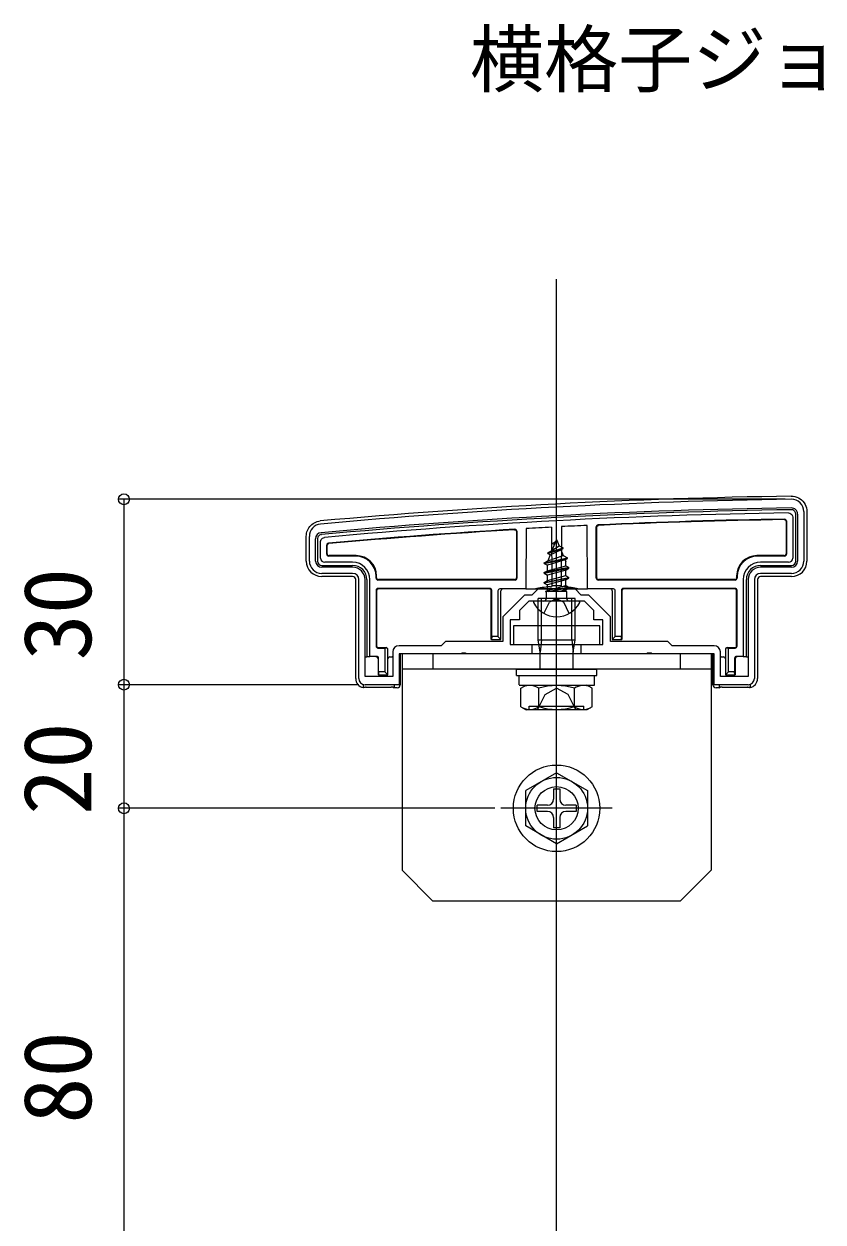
# Model space of a CAD drawing. Units: millimetres, scale not verified. Extents: x -875 to 875, y -1299 to 1291.
# Drawn here: x 637.4 to 766.7, y -688.7 to -494.9 of the extents above; entities that cross this region are included whole.
import ezdxf
from ezdxf.enums import TextEntityAlignment as Align

# ---------------------------------------------------------------- set-up
doc = ezdxf.new("R2010")
doc.units = ezdxf.units.MM
doc.header["$LTSCALE"] = 8
for name, color, linetype in [('0-1_USER1', 3, 'Continuous'), ('0-2_YKK_11', 7, 'Continuous'), ('0-4_YKK_13', 4, 'Continuous'), ('0-5_YKK_D', 6, 'Continuous'), ('0-7_YSS_K', 3, 'Continuous')]:
    doc.layers.add(name, color=color, linetype=linetype)
doc.styles.add('ＭＳ ゴシック', font='')
doc.styles.get('ＭＳ ゴシック').set_extended_font_data('MS Gothic')

msp = doc.modelspace()

# ---------------------------------------------------------------- linework, layer by layer
at = {"layer": '0-2_YKK_11'}
for p, q in [((762.558, -574.201), (762.558, -581.801)), ((763.558, -573.801), (763.558, -581.801)), ((683.558, -581.801), (683.558, -577.801)), ((684.558, -581.801), (684.558, -578.203)), ((690.558, -582.801), (685.558, -582.801)), ((761.558, -582.801), (756.558, -582.801)), ((690.558, -583.801), (685.558, -583.801)), ((691.558, -600.801), (691.558, -584.801)), ((755.558, -584.801), (755.558, -600.801)), ((761.558, -583.801), (756.558, -583.801))]:
    msp.add_line(p, q, dxfattribs=at)
for points in [[(697.058, -596.501), (697.058, -600.501), (692.558, -600.501), (692.558, -584.801)], [(754.558, -584.801), (754.558, -600.501), (750.058, -600.501), (750.058, -596.501)], [(749.058, -595.501), (742.258, -595.501), (741.558, -594.801), (732.258, -594.801), (732.258, -590.804), (728.755, -587.301), (727.558, -587.301), (726.558, -586.301), (720.558, -586.301), (719.558, -587.301), (718.361, -587.301), (714.858, -590.804), (714.858, -594.801), (705.558, -594.801), (704.858, -595.501), (698.058, -595.501)], [(754.558, -601.801), (749.058, -601.801), (749.058, -596.801), (739.016, -596.801), (738.833, -596.681), (738.283, -596.681), (738.099, -596.801), (727.558, -596.801), (727.558, -595.301), (731.058, -595.301), (731.058, -591.301), (729.558, -591.301), (729.558, -589.801), (728.058, -588.301), (724.016, -588.301), (723.833, -588.181), (723.283, -588.181), (723.099, -588.301), (719.058, -588.301), (717.558, -589.801), (717.558, -591.301), (716.058, -591.301), (716.058, -595.301), (719.558, -595.301), (719.558, -596.801), (709.016, -596.801), (708.833, -596.681), (708.283, -596.681), (708.099, -596.801), (698.058, -596.801), (698.058, -601.801), (692.558, -601.801)]]:
    msp.add_lwpolyline(points, dxfattribs=at)
for centre, radius, start, end in [((775.973, -1571.7), 1000.003, 90.82764, 95.19793), ((761.558, -573.801), 2, 0.00001, 90.82763), ((775.973, -1571.695), 998.598, 90.82796, 95.20003), ((761.558, -574.201), 1, 359.99998, 90.82795), ((685.558, -577.801), 2, 95.19795, 180), ((685.558, -578.203), 1, 95.20001, 180), ((685.558, -581.801), 2, 180.00001, 269.99999), ((685.558, -581.801), 1, 180.00001, 269.99999), ((690.558, -584.801), 2, 0.00001, 89.99999), ((756.558, -584.801), 2, 90.00001, 179.99999), ((761.558, -581.801), 2, 270.00001, 359.99999), ((761.558, -581.801), 1, 270.00001, 359.99999), ((690.558, -584.801), 1, 0.00001, 89.99999), ((756.558, -584.801), 1, 90.00001, 179.99999), ((698.058, -596.501), 1, 90.00001, 179.99999), ((749.058, -596.501), 1, 0.00001, 89.99999), ((692.558, -600.801), 1, 180.00001, 269.99999), ((754.558, -600.801), 1, 270.00001, 359.99999)]:
    msp.add_arc(centre, radius, start, end, dxfattribs=at)
at = {"layer": '0-4_YKK_13'}
for p, q in [((760.679, -575.398), (760.679, -580.623)), ((760.758, -575.318), (760.758, -580.701)), ((761.758, -574.699), (761.758, -581.311)), ((762.258, -581.801), (762.258, -574.201)), ((764.058, -573.796), (764.058, -581.806)), ((717.058, -577.037), (717.058, -584.501)), ((717.136, -576.953), (717.136, -584.58)), ((718.609, -576.549), (718.558, -586.301)), ((722.757, -576.319), (722.807, -585.801)), ((723.558, -591.801), (723.558, -577.647)), ((724.359, -576.234), (724.308, -585.801)), ((728.558, -586.301), (728.504, -576.028)), ((729.979, -584.58), (729.979, -576.245)), ((730.058, -584.501), (730.058, -576.32)), ((683.058, -581.806), (683.058, -577.797)), ((684.858, -578.203), (684.858, -581.801)), ((685.358, -581.311), (685.358, -578.651)), ((686.358, -580.701), (686.358, -579.208)), ((686.436, -580.623), (686.436, -579.28)), ((723.558, -578.301), (722.811, -580.104)), ((722.811, -580.104), (723.982, -579.325)), ((722.958, -578.991), (723.211, -579.138)), ((723.558, -578.301), (723.982, -579.325)), ((723.982, -579.325), (724.608, -579.686)), ((691.058, -581.001), (686.658, -581.001)), ((691.136, -580.923), (686.736, -580.923)), ((721.558, -582.071), (725.308, -581.276)), ((721.558, -582.171), (725.308, -581.376)), ((722.525, -580.793), (722.134, -581.738)), ((722.134, -581.738), (724.627, -580.883)), ((722.158, -580.581), (724.608, -579.786)), ((722.158, -580.481), (722.811, -580.104)), ((722.158, -580.581), (722.525, -580.793)), ((722.525, -580.793), (724.257, -579.989)), ((724.257, -579.989), (724.608, -579.786)), ((724.257, -579.989), (724.627, -580.883)), ((724.608, -579.786), (724.608, -579.686)), ((724.627, -580.883), (725.308, -581.276)), ((724.923, -581.598), (725.308, -581.376)), ((725.308, -581.376), (725.308, -581.276)), ((760.379, -580.923), (755.979, -580.923)), ((760.458, -581.001), (756.058, -581.001)), ((685.558, -582.501), (690.558, -582.501)), ((690.558, -582.001), (686.048, -582.001)), ((721.558, -582.071), (722.134, -581.738)), ((721.558, -582.171), (721.558, -582.071)), ((721.558, -582.171), (722.083, -582.474)), ((725.558, -582.866), (721.558, -583.661)), ((721.558, -583.761), (725.558, -582.966)), ((721.558, -583.661), (722.083, -583.358)), ((724.923, -581.598), (722.083, -582.474)), ((722.083, -583.358), (722.083, -582.474)), ((722.083, -583.358), (725.033, -582.563)), ((725.033, -583.269), (722.083, -584.064)), ((724.923, -581.598), (725.033, -581.862)), ((725.033, -582.563), (725.033, -581.862)), ((725.033, -582.563), (725.558, -582.866)), ((725.033, -583.269), (725.558, -582.966)), ((725.033, -584.153), (725.033, -583.269)), ((725.558, -582.966), (725.558, -582.866)), ((761.067, -582.001), (756.558, -582.001)), ((756.558, -582.501), (761.558, -582.501)), ((690.559, -584.301), (685.553, -584.301)), ((691.058, -600.804), (691.058, -584.8)), ((692.858, -584.801), (692.858, -597.238)), ((693.358, -597.223), (693.358, -584.801)), ((694.358, -584.58), (694.358, -584.301)), ((694.436, -584.501), (694.436, -584.223)), ((716.836, -584.88), (694.658, -584.88)), ((716.758, -584.801), (694.736, -584.801)), ((721.558, -583.761), (721.558, -583.661)), ((721.558, -583.761), (722.083, -584.064)), ((721.558, -585.251), (725.558, -584.456)), ((725.558, -584.556), (721.558, -585.351)), ((721.558, -585.351), (722.083, -585.654)), ((722.083, -584.948), (722.083, -584.064)), ((722.083, -584.948), (725.033, -584.153)), ((725.033, -584.859), (722.083, -585.654)), ((723.558, -608.369), (723.558, -585.369)), ((725.033, -584.153), (725.558, -584.456)), ((725.033, -585.743), (725.033, -584.859)), ((752.458, -584.88), (730.279, -584.88)), ((752.379, -584.801), (730.358, -584.801)), ((752.679, -584.223), (752.679, -584.501)), ((752.758, -584.301), (752.758, -584.58)), ((753.758, -584.801), (753.758, -597.223)), ((754.258, -597.238), (754.258, -584.801)), ((756.058, -584.8), (756.058, -600.804)), ((761.562, -584.301), (756.557, -584.301)), ((694.358, -586.523), (694.358, -595.58)), ((694.436, -586.601), (694.436, -595.501)), ((712.758, -586.223), (694.658, -586.223)), ((712.679, -586.301), (694.736, -586.301)), ((712.979, -594.501), (712.979, -586.601)), ((713.058, -594.001), (713.058, -586.523)), ((714.058, -586.601), (714.058, -594.001)), ((718.558, -586.301), (714.362, -586.301)), ((714.558, -594.501), (714.558, -586.601)), ((718.558, -586.301), (718.858, -586.301)), ((718.858, -586.301), (719.13, -586.301)), ((719.422, -586.301), (720.121, -586.301)), ((720.121, -586.301), (726.995, -586.301)), ((721.778, -586.714), (722.083, -586.538)), ((725.193, -586.714), (721.778, -586.714)), ((721.923, -587.801), (721.923, -586.714)), ((722.083, -586.538), (722.083, -585.654)), ((722.083, -586.538), (725.033, -585.743)), ((722.199, -586.714), (725.558, -586.046)), ((725.558, -586.146), (722.702, -586.714)), ((724.308, -585.801), (722.807, -585.801)), ((722.807, -585.801), (722.807, -585.915)), ((725.033, -586.449), (724.052, -586.714)), ((724.308, -585.915), (724.308, -585.801)), ((725.033, -585.743), (725.558, -586.046)), ((725.033, -586.449), (725.558, -586.146)), ((725.033, -586.714), (725.033, -586.449)), ((725.193, -587.801), (725.193, -586.714)), ((725.558, -586.146), (725.558, -586.046)), ((726.995, -586.301), (727.693, -586.301)), ((727.985, -586.301), (728.258, -586.301)), ((728.258, -586.301), (728.558, -586.301)), ((732.753, -586.301), (728.558, -586.301)), ((732.558, -586.601), (732.558, -594.501)), ((733.058, -594.001), (733.058, -586.601)), ((734.058, -586.523), (734.058, -594.001)), ((734.136, -586.601), (734.136, -594.501)), ((752.458, -586.223), (734.358, -586.223)), ((752.379, -586.301), (734.436, -586.301)), ((752.679, -595.501), (752.679, -586.601)), ((752.758, -595.58), (752.758, -586.523)), ((727.153, -588.301), (719.962, -588.301)), ((726.558, -587.869), (720.558, -587.869)), ((720.558, -594.523), (720.558, -587.869)), ((721.098, -594.523), (721.098, -587.869)), ((721.508, -590.267), (722.413, -588.452)), ((723.558, -587.843), (722.413, -588.452)), ((723.558, -587.843), (724.703, -588.452)), ((725.608, -590.267), (724.703, -588.452)), ((726.018, -594.523), (726.018, -587.869)), ((726.558, -594.523), (726.558, -587.869)), ((713.042, -594.501), (712.979, -594.501)), ((713.058, -594.001), (713.042, -594.501)), ((713.042, -594.501), (714.558, -594.501)), ((714.058, -594.001), (713.058, -594.001)), ((714.058, -594.001), (714.558, -594.501)), ((720.558, -594.523), (726.558, -594.523)), ((720.883, -596.523), (720.558, -594.523)), ((721.098, -594.523), (720.883, -596.523)), ((726.018, -594.523), (726.233, -596.523)), ((726.233, -596.523), (726.558, -594.523)), ((732.558, -594.501), (733.058, -594.001)), ((732.558, -594.501), (734.073, -594.501)), ((734.058, -594.001), (733.058, -594.001)), ((734.073, -594.501), (734.058, -594.001)), ((734.073, -594.501), (734.136, -594.501)), ((694.658, -595.88), (695.758, -595.88)), ((694.736, -595.801), (695.958, -595.801)), ((695.958, -595.873), (695.758, -595.88)), ((695.758, -595.88), (695.758, -599.701)), ((696.258, -596.164), (696.258, -596.101)), ((698.558, -596.801), (698.558, -631.801)), ((748.558, -596.801), (698.558, -596.801)), ((703.558, -596.801), (703.558, -599.301)), ((720.883, -599.301), (720.883, -596.523)), ((726.233, -599.301), (726.233, -596.523)), ((743.558, -596.801), (743.558, -599.301)), ((748.558, -596.801), (748.558, -631.801)), ((748.858, -601.802), (748.858, -596.801)), ((750.858, -596.101), (750.858, -596.164)), ((750.858, -596.164), (750.858, -600.201)), ((751.158, -595.801), (752.379, -595.801)), ((751.358, -595.88), (751.158, -595.873)), ((751.358, -595.88), (752.458, -595.88)), ((751.358, -599.701), (751.358, -595.88)), ((692.56, -597.301), (692.858, -597.301)), ((692.858, -597.238), (693.358, -597.223)), ((692.858, -597.238), (692.858, -597.301)), ((694.458, -597.223), (693.358, -597.223)), ((694.671, -597.607), (694.671, -597.609)), ((694.671, -597.609), (694.671, -600.201)), ((694.758, -599.701), (694.758, -597.523)), ((696.558, -597.301), (696.955, -597.301)), ((750.16, -597.301), (750.558, -597.301)), ((752.358, -597.523), (752.358, -599.701)), ((752.444, -597.607), (752.444, -597.609)), ((752.444, -597.609), (752.444, -600.201)), ((753.758, -597.223), (752.658, -597.223)), ((753.758, -597.223), (754.258, -597.238)), ((754.258, -597.238), (754.258, -597.301)), ((754.258, -597.301), (754.555, -597.301)), ((694.742, -600.201), (694.671, -600.201)), ((694.758, -599.701), (694.742, -600.201)), ((694.742, -600.201), (696.258, -600.201)), ((695.758, -599.701), (694.758, -599.701)), ((748.558, -599.301), (698.558, -599.301)), ((717.058, -600.301), (717.058, -599.301)), ((717.058, -599.301), (730.058, -599.301)), ((717.058, -600.301), (730.058, -600.301)), ((717.501, -600.301), (729.682, -600.301)), ((717.501, -601.823), (717.501, -600.301)), ((730.058, -600.301), (730.058, -599.301)), ((750.858, -600.201), (751.358, -599.701)), ((750.858, -600.201), (752.373, -600.201)), ((752.358, -599.701), (751.358, -599.701)), ((752.373, -600.201), (752.358, -599.701)), ((752.373, -600.201), (752.444, -600.201)), ((692.258, -601.755), (692.258, -602.271)), ((692.72, -602.209), (696.795, -602.209)), ((697.092, -602.225), (697.258, -602.301)), ((697.258, -601.801), (697.258, -602.301)), ((697.759, -602.301), (697.258, -602.301)), ((717.784, -602.369), (718.65, -601.869)), ((717.784, -605.369), (717.784, -602.369)), ((718.65, -601.869), (728.465, -601.869)), ((720.671, -605.354), (720.671, -602.385)), ((721.704, -603.369), (723.558, -602.384)), ((725.411, -603.369), (723.558, -602.384)), ((726.444, -605.354), (726.444, -602.385)), ((729.331, -602.369), (728.465, -601.869)), ((729.331, -605.369), (729.331, -602.369)), ((749.858, -602.301), (749.357, -602.301)), ((750.32, -602.209), (754.395, -602.209)), ((754.858, -601.755), (754.858, -602.271)), ((720.458, -605.869), (721.704, -603.369)), ((726.658, -605.869), (725.411, -603.369)), ((717.784, -605.369), (718.65, -605.869)), ((728.465, -605.869), (718.65, -605.869)), ((719.126, -605.869), (719.126, -605.269)), ((719.126, -605.269), (727.989, -605.269)), ((727.989, -605.869), (727.989, -605.269)), ((729.331, -605.369), (728.465, -605.869)), ((723.558, -630.801), (723.558, -612.801)), ((723.558, -616.051), (718.558, -618.938)), ((723.558, -616.051), (728.558, -618.938)), ((718.558, -624.664), (718.558, -618.938)), ((723.058, -618.651), (723.058, -620.301)), ((723.058, -618.651), (724.058, -618.651)), ((724.058, -618.651), (724.058, -620.301)), ((728.558, -618.938), (728.558, -624.664)), ((732.558, -621.801), (714.558, -621.801)), ((722.058, -621.301), (720.408, -621.301)), ((720.408, -622.301), (720.408, -621.301)), ((726.708, -621.301), (725.058, -621.301)), ((726.708, -621.301), (726.708, -622.301)), ((722.058, -622.301), (720.408, -622.301)), ((723.058, -623.301), (723.058, -624.951)), ((724.058, -623.301), (724.058, -624.951)), ((726.708, -622.301), (725.058, -622.301)), ((723.558, -627.551), (718.558, -624.664)), ((724.058, -624.951), (723.058, -624.951)), ((723.558, -627.551), (728.558, -624.664)), ((703.558, -636.801), (698.558, -631.801)), ((743.558, -636.801), (748.558, -631.801)), ((743.558, -636.801), (703.558, -636.801))]:
    msp.add_line(p, q, dxfattribs=at)
for points in [[(761.526, -571.301), (761.83, -571.315), (762.129, -571.366), (762.421, -571.453), (762.7, -571.575), (762.96, -571.729), (763.202, -571.915), (763.419, -572.128), (763.607, -572.366), (763.766, -572.625), (763.892, -572.901), (763.983, -573.191), (764.039, -573.492), (764.058, -573.796)], [(761.547, -573.501), (761.549, -573.501), (761.55, -573.501), (761.551, -573.501), (761.552, -573.501), (761.553, -573.501), (761.555, -573.501), (761.556, -573.501), (761.557, -573.501)], [(762.258, -574.192), (762.221, -573.978), (762.12, -573.785), (761.966, -573.633), (761.772, -573.535), (761.557, -573.501)], [(683.058, -577.797), (683.07, -577.551), (683.106, -577.308), (683.166, -577.07), (683.249, -576.837), (683.354, -576.616), (683.481, -576.405), (683.629, -576.207), (683.794, -576.026), (683.977, -575.862), (684.175, -575.716), (684.387, -575.59), (684.61, -575.486), (684.841, -575.405), (685.081, -575.347), (685.327, -575.312)], [(760.374, -575.098), (760.526, -575.137), (760.638, -575.246), (760.679, -575.398)], [(760.758, -575.318), (760.716, -575.166), (760.605, -575.057), (760.453, -575.018)], [(761.057, -574.009), (761.273, -574.039), (761.469, -574.136), (761.624, -574.288), (761.723, -574.482), (761.758, -574.699)], [(685.486, -577.507), (685.169, -577.621), (684.943, -577.869), (684.858, -578.194)], [(685.486, -577.507), (685.487, -577.506), (685.488, -577.506), (685.489, -577.506), (685.49, -577.506), (685.492, -577.506), (685.494, -577.506)], [(716.74, -576.737), (716.897, -576.771), (717.014, -576.881), (717.058, -577.037)], [(717.136, -576.953), (717.093, -576.798), (716.976, -576.688), (716.818, -576.654)], [(730.265, -575.946), (730.121, -575.99), (730.017, -576.099), (729.979, -576.245)], [(730.058, -576.32), (730.096, -576.174), (730.2, -576.065), (730.344, -576.021)], [(685.358, -578.651), (685.44, -578.323), (685.667, -578.075), (685.986, -577.963)], [(686.631, -578.909), (686.492, -578.958), (686.394, -579.065), (686.358, -579.208)], [(686.436, -579.28), (686.472, -579.137), (686.571, -579.029), (686.709, -578.981)], [(722.958, -578.991), (722.958, -578.891), (723.425, -578.621)], [(722.158, -580.581), (722.158, -580.481), (724.608, -579.686)], [(721.558, -585.351), (721.558, -585.251), (722.083, -584.948)], [(725.033, -584.859), (725.558, -584.556), (725.558, -584.456)], [(719.13, -586.301), (719.26, -586.301), (719.364, -586.301), (719.422, -586.301)], [(722.577, -585.974), (722.697, -585.962), (722.779, -585.941), (722.807, -585.915)], [(724.308, -585.915), (724.337, -585.941), (724.418, -585.962), (724.538, -585.974)], [(727.693, -586.301), (727.751, -586.301), (727.855, -586.301), (727.985, -586.301)], [(695.758, -599.701), (696.258, -600.201), (696.258, -596.164)], [(748.858, -596.801), (698.258, -596.801), (698.258, -601.802)], [(717.501, -601.869), (729.682, -601.869), (729.682, -600.347)], [(692.423, -602.211), (692.461, -602.208), (692.539, -602.21), (692.646, -602.21)], [(749.858, -601.801), (749.858, -602.301), (750.023, -602.225)], [(754.469, -602.21), (754.576, -602.21), (754.654, -602.208), (754.692, -602.211)]]:
    msp.add_lwpolyline(points, dxfattribs=at)
msp.add_lwpolyline([(716.558, -595.301), (730.558, -595.301), (730.558, -592.301), (716.558, -592.301)], close=True, dxfattribs=at)
for radius in [7, 5, 3.5]:
    msp.add_circle((723.558, -621.801), radius, dxfattribs=at)
for centre, radius, start, end in [((775.973, -1571.697), 1000.5, 90.82736, 95.19818), ((775.973, -1571.697), 998.3, 90.82797, 95.20003), ((775.973, -1571.697), 997.8, 90.85656, 95.17429), ((775.973, -1571.697), 996.8, 90.89213, 92.6282), ((775.973, -1571.697), 996.721, 90.89672, 92.62388), ((761.558, -574.201), 0.7, 0, 0.78548), ((775.973, -1571.697), 996.8, 93.4022, 95.14228), ((775.973, -1571.697), 996.721, 93.40699, 95.13815), ((775.973, -1571.697), 996.8, 93.0603, 93.29912), ((775.973, -1571.697), 996.8, 92.72956, 92.96812), ((685.558, -578.203), 0.7, 179.29213, 180), ((686.658, -580.701), 0.3, 180.00157, 269.99843), ((686.736, -580.623), 0.3, 180.00157, 269.99843), ((760.379, -580.623), 0.3, 270.00157, 359.99843), ((760.458, -580.701), 0.3, 270.00157, 359.99843), ((685.558, -581.801), 0.7, 180, 180.77436), ((685.558, -581.801), 0.7, 180.77436, 269.22564), ((685.558, -581.801), 0.7, 269.22564, 270), ((690.558, -584.801), 2.8, 0, 90), ((690.558, -584.801), 2.3, 0, 90), ((756.558, -584.801), 2.8, 90, 180), ((756.558, -584.801), 2.3, 90, 180), ((761.558, -581.801), 0.7, 270, 270.77436), ((761.558, -581.801), 0.7, 270.77436, 359.22564), ((761.558, -581.801), 0.7, 359.22564, 0), ((694.658, -584.58), 0.3, 180.00157, 269.99843), ((694.736, -584.501), 0.3, 180.00157, 269.99843), ((716.758, -584.501), 0.3, 270.00157, 359.99843), ((716.836, -584.58), 0.3, 270.00157, 359.99843), ((730.279, -584.58), 0.3, 180.00157, 269.99843), ((730.358, -584.501), 0.3, 180.00157, 269.99843), ((752.379, -584.501), 0.3, 270.00157, 359.99843), ((752.458, -584.58), 0.3, 270.00157, 359.99843), ((694.658, -586.523), 0.3, 90.00157, 179.99843), ((694.736, -586.601), 0.3, 90.00157, 179.99843), ((712.679, -586.601), 0.3, 0.00157, 89.99843), ((712.758, -586.523), 0.3, 0.00157, 89.99843), ((714.858, -586.601), 0.3, 90, 180), ((732.258, -586.601), 0.3, 0, 90), ((734.358, -586.523), 0.3, 90.00157, 179.99843), ((734.436, -586.601), 0.3, 90.00157, 179.99843), ((752.379, -586.601), 0.3, 0.00157, 89.99843), ((752.458, -586.523), 0.3, 0.00157, 89.99843), ((719.962, -588.456), 0.154, 90, 207.28096), ((723.558, -586.601), 4.2, 207.28096, 332.71904), ((721.423, -587.801), 0.5, 270, 0), ((725.693, -587.801), 0.5, 180, 270), ((727.153, -588.456), 0.154, 332.71904, 90), ((694.658, -595.58), 0.3, 180.00157, 269.99843), ((694.736, -595.501), 0.3, 180.00157, 269.99843), ((695.958, -596.101), 0.3, 0, 90), ((751.158, -596.101), 0.3, 90, 180), ((752.379, -595.501), 0.3, 270.00157, 359.99843), ((752.458, -595.58), 0.3, 270.00157, 359.99843), ((694.458, -597.523), 0.3, 0.00157, 89.99843), ((696.558, -597.601), 0.3, 90, 180), ((750.558, -597.601), 0.3, 0, 90), ((752.658, -597.523), 0.3, 90.00157, 179.99843), ((719.213, -604.535), 2.598, 55.86369, 115.45615), ((723.558, -611.491), 9.553, 72.41205, 107.58795), ((727.902, -604.535), 2.598, 64.54385, 124.13631), ((719.213, -603.204), 2.598, 244.54385, 304.13631), ((723.558, -596.248), 9.553, 252.41205, 287.58795), ((727.902, -603.204), 2.598, 235.86369, 295.45615), ((722.058, -620.301), 1, 270, 0), ((725.058, -620.301), 1, 180, 270), ((722.058, -623.301), 1, 0, 90), ((725.058, -623.301), 1, 90, 180)]:
    msp.add_arc(centre, radius, start, end, dxfattribs=at)
for centre, major_axis, ratio, start_param, end_param in [((686.067, -581.292), (0.509, 0.509), 0.973329, 2.3697096, 3.9134757), ((691.058, -584.301), (2.334, 2.334), 0.999973, 5.4978009, 7.0685698), ((691.136, -584.223), (2.334, 2.334), 0.999973, 5.4978009, 7.0685698), ((755.979, -584.223), (-2.334, 2.334), 0.999973, 5.4978009, 7.0685698), ((756.058, -584.301), (-2.334, 2.334), 0.999973, 5.4978009, 7.0685698), ((761.048, -581.292), (-0.509, 0.509), 0.973329, 2.3697096, 3.9134757), ((685.562, -581.796), (-1.774, -1.774), 0.99628, 5.4996506, 7.06672), ((761.553, -581.796), (1.774, -1.774), 0.99628, 5.4996506, 7.06672), ((690.557, -584.802), (0.355, 0.355), 0.99628, 5.4996506, 7.06672), ((756.559, -584.802), (-0.355, 0.355), 0.99628, 5.4996506, 7.06672), ((714.362, -586.601), (-0.304, 0), 0.986394, 4.712389, 6.2831853), ((723.558, -586.8), (-4.247, 0), 0.2, 4.9453979, 5.6551575), ((723.558, -586.8), (-4.247, 0), 0.2, 3.7696205, 4.4793801), ((732.753, -586.601), (-0.304, 0), 0.986394, 3.1415927, 4.712389), ((695.958, -596.173), (0.214, 0.217), 0.969074, 5.5054223, 7.0762187), ((751.158, -596.173), (-0.214, 0.217), 0.969074, 5.490152, 7.0609483), ((692.56, -597.601), (0.302, -0.012), 0.991215, 1.6103939, 1.6184742), ((694.373, -597.607), (-0.115, 0.277), 0.992623, 4.322301, 5.8878614), ((696.558, -597.607), (0.213, 0.213), 0.994778, 0.7880162, 2.3535765), ((696.955, -597.601), (0.302, 0.012), 0.991215, 1.1858441, 1.5311987), ((750.16, -597.601), (0.302, -0.012), 0.991215, 1.6103939, 1.9557485), ((750.558, -597.607), (-0.213, 0.213), 0.994778, 3.9296088, 5.4951691), ((752.742, -597.607), (0.115, 0.277), 0.992623, 0.3953239, 1.9608843), ((754.555, -597.601), (0.302, 0.012), 0.991215, 1.5231185, 1.5311987), ((692.56, -600.798), (-1.065, -1.065), 0.99628, 5.4996506, 6.8675658), ((754.555, -600.798), (1.065, -1.065), 0.99628, 5.6988048, 7.06672), ((692.817, -600.542), (-2.691, -1.61), 0.42434, 1.1193596, 1.1798003), ((692.72, -602.228), (-0.3, 0), 0.061163, 4.712389, 4.9625918), ((696.795, -602.228), (-0.3, 0), 0.061163, 3.2741442, 4.712389), ((697.757, -601.8), (0.355, -0.355), 0.99628, 5.4996506, 7.06672), ((749.359, -601.8), (-0.355, -0.355), 0.99628, 5.4996506, 7.06672), ((750.32, -602.228), (-0.3, 0), 0.061163, 4.712389, 6.1506338), ((754.395, -602.228), (-0.3, 0), 0.061163, 4.4621862, 4.712389), ((754.298, -600.542), (-2.691, 1.61), 0.42434, 1.9617924, 2.0222331)]:
    msp.add_ellipse(centre, major_axis=major_axis, ratio=ratio, start_param=start_param, end_param=end_param, dxfattribs=at)
at = {"layer": '0-5_YKK_D'}
for p, q in [((760.558, -571.801), (652.558, -571.801)), ((653.558, -571.801), (653.558, -601.801)), ((691.558, -601.801), (652.558, -601.801)), ((691.558, -601.801), (652.558, -601.801)), ((653.558, -601.801), (653.558, -621.801)), ((713.558, -621.801), (652.558, -621.801)), ((713.558, -621.801), (652.558, -621.801)), ((653.558, -621.801), (653.558, -701.801))]:
    msp.add_line(p, q, dxfattribs=at)
for centre in [(653.558, -571.801), (653.558, -601.801), (653.558, -601.801), (653.558, -621.801), (653.558, -621.801)]:
    msp.add_circle(centre, 0.875, dxfattribs=at)
at = {"layer": '0-7_YSS_K'}
msp.add_line((723.558, -768.524), (723.558, -536.172), dxfattribs=at)

# ---------------------------------------------------------------- texts
at = {"layer": '0-1_USER1', "style": 'ＭＳ ゴシック'}
msp.add_text('横格子ジョイント部', height=8.798, dxfattribs=at).set_placement((709.523, -507.632), align=Align.BOTTOM_LEFT)
at = {"layer": '0-5_YKK_D', "style": 'ＭＳ ゴシック'}
for s, p in [('30', (651.558, -597.881)), ('20', (651.558, -622.881)), ('80', (651.558, -672.838))]:
    msp.add_text(s, height=11, rotation=90, dxfattribs=at).set_placement(p, align=Align.BOTTOM_LEFT)

doc.saveas('drawing.dxf')
